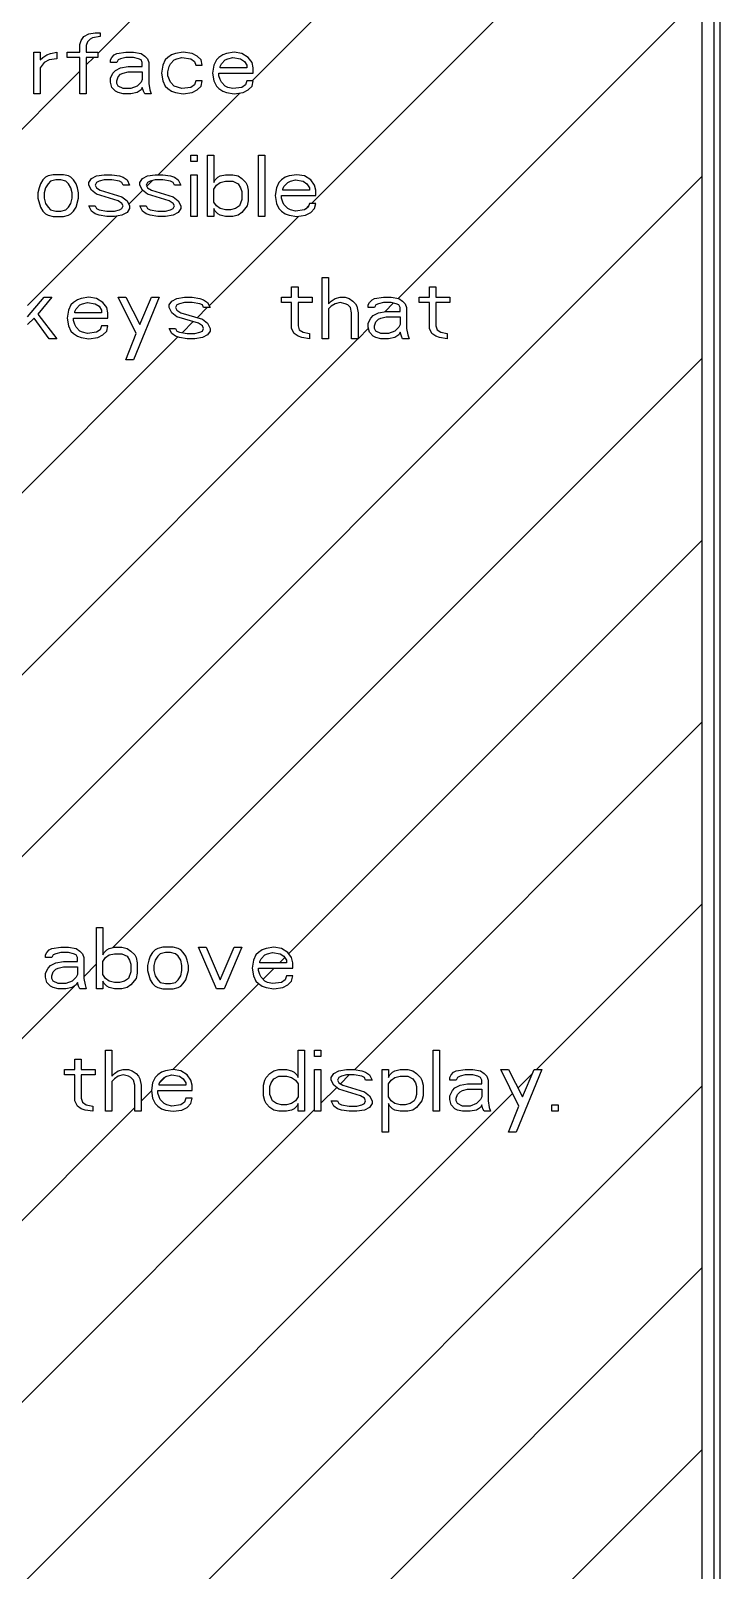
# Model space of a CAD drawing. Header units: millimetres. Extents: x 0 to 420, y 0 to 297.
# Drawn here: x 74.12 to 85.38, y 121.36 to 146.5 of the extents above; entities that cross this region are included whole.
import ezdxf

# ---------------------------------------------------------------- set-up
doc = ezdxf.new("R2010")
doc.units = ezdxf.units.MM
doc.header["$LTSCALE"] = 23.1
doc.layers.add('03___PRT_ALL_CURVES', color=7, linetype='CONTINUOUS')
doc.layers.add('06___PRT_ALL_SURFS', color=7, linetype='CONTINUOUS')

msp = doc.modelspace()

# ---------------------------------------------------------------- linework, layer by layer
at = {"layer": '03___PRT_ALL_CURVES', "color": 7, "linetype": 'CONTINUOUS'}
for p, q in [((85.086, 96.603), (85.086, 209.403)), ((75.213, 146.128), (85.086, 156)), ((77.735, 145.679), (85.086, 153.03)), ((78.705, 143.679), (85.086, 150.06)), ((80.123, 142.127), (85.086, 147.091)), ((74.921, 146.275), (74.942, 146.339)), ((74.942, 146.339), (74.984, 146.403)), ((74.984, 146.403), (75.067, 146.445)), ((75.046, 146.318), (75.026, 146.254)), ((75.088, 146.36), (75.046, 146.318)), ((75.067, 146.445), (75.171, 146.466)), ((75.13, 146.381), (75.088, 146.36)), ((75.255, 146.403), (75.13, 146.381)), ((75.171, 146.466), (75.255, 146.466)), ((75.255, 146.466), (75.255, 146.403)), ((74.171, 146.147), (74.276, 146.147)), ((74.171, 145.466), (74.171, 146.147)), ((74.276, 146.147), (74.276, 146.02)), ((74.276, 146.02), (74.317, 146.062)), ((74.317, 146.062), (74.38, 146.105)), ((74.38, 146.105), (74.442, 146.126)), ((74.442, 146.126), (74.546, 146.147)), ((74.546, 146.147), (74.546, 146.041)), ((74.713, 146.147), (74.921, 146.147)), ((74.713, 146.062), (74.713, 146.147)), ((74.921, 146.062), (74.713, 146.062)), ((74.921, 146.147), (74.921, 146.275)), ((74.921, 145.466), (74.921, 146.062)), ((75.026, 146.254), (75.026, 146.147)), ((75.026, 146.147), (75.213, 146.147)), ((75.026, 145.94), (75.148, 146.062)), ((75.213, 146.062), (75.026, 146.062)), ((75.026, 146.062), (75.026, 145.466)), ((75.213, 146.147), (75.213, 146.062)), ((75.421, 146.02), (75.442, 146.062)), ((75.442, 146.062), (75.484, 146.105)), ((75.484, 146.105), (75.526, 146.126)), ((75.526, 146.126), (75.671, 146.147)), ((75.671, 146.062), (75.588, 146.041)), ((75.671, 146.147), (75.796, 146.147)), ((75.796, 146.062), (75.671, 146.062)), ((75.796, 146.147), (75.921, 146.126)), ((75.88, 146.041), (75.796, 146.062)), ((75.921, 146.126), (75.984, 146.083)), ((75.984, 146.083), (76.026, 146.041)), ((76.359, 146.062), (76.317, 146.02)), ((76.421, 146.105), (76.359, 146.062)), ((76.484, 146.126), (76.421, 146.105)), ((76.609, 146.147), (76.484, 146.126)), ((76.505, 146.041), (76.588, 146.062)), ((76.588, 146.062), (76.734, 146.041)), ((76.755, 146.126), (76.609, 146.147)), ((76.838, 146.083), (76.755, 146.126)), ((76.901, 146.02), (76.838, 146.083)), ((77.192, 146.062), (77.151, 146.02)), ((77.255, 146.105), (77.192, 146.062)), ((77.317, 146.126), (77.255, 146.105)), ((77.442, 146.147), (77.317, 146.126)), ((77.338, 146.041), (77.421, 146.062)), ((77.421, 146.062), (77.546, 146.041)), ((77.567, 146.126), (77.442, 146.147)), ((77.671, 146.062), (77.567, 146.126)), ((77.734, 145.977), (77.671, 146.062)), ((71.131, 142.046), (74.921, 145.836)), ((74.338, 145.977), (74.276, 145.892)), ((74.276, 145.892), (74.276, 145.466)), ((74.421, 146.02), (74.338, 145.977)), ((74.546, 146.041), (74.421, 146.02)), ((75.421, 145.977), (75.421, 146.02)), ((75.526, 145.977), (75.421, 145.977)), ((75.421, 145.722), (75.463, 145.807)), ((75.463, 145.807), (75.505, 145.849)), ((75.505, 145.849), (75.588, 145.892)), ((75.546, 146.02), (75.526, 145.977)), ((75.588, 146.041), (75.546, 146.02)), ((75.588, 145.892), (75.713, 145.913)), ((75.588, 145.786), (75.63, 145.807)), ((75.63, 145.807), (75.713, 145.828)), ((75.713, 145.913), (75.942, 145.913)), ((75.713, 145.828), (75.942, 145.828)), ((75.921, 146.02), (75.88, 146.041)), ((75.942, 145.977), (75.921, 146.02)), ((75.942, 145.913), (75.942, 145.977)), ((75.942, 145.828), (75.942, 145.7)), ((76.026, 146.041), (76.046, 145.977)), ((76.046, 145.977), (76.046, 145.637)), ((76.276, 145.935), (76.255, 145.807)), ((76.255, 145.807), (76.276, 145.679)), ((76.317, 146.02), (76.276, 145.935)), ((76.359, 145.828), (76.38, 145.913)), ((76.359, 145.764), (76.359, 145.828)), ((76.38, 145.913), (76.401, 145.956)), ((76.401, 145.956), (76.463, 146.02)), ((76.463, 146.02), (76.505, 146.041)), ((76.734, 146.041), (76.796, 145.998)), ((76.796, 145.998), (76.817, 145.935)), ((76.817, 145.935), (76.921, 145.935)), ((76.921, 145.935), (76.901, 146.02)), ((77.109, 145.935), (77.088, 145.807)), ((77.088, 145.807), (77.109, 145.679)), ((77.151, 146.02), (77.109, 145.935)), ((77.192, 145.807), (77.755, 145.807)), ((77.192, 145.764), (77.192, 145.807)), ((77.213, 145.913), (77.234, 145.956)), ((77.213, 145.892), (77.213, 145.913)), ((77.651, 145.892), (77.213, 145.892)), ((77.234, 145.956), (77.296, 146.02)), ((77.296, 146.02), (77.338, 146.041)), ((77.546, 146.041), (77.609, 145.998)), ((77.609, 145.998), (77.651, 145.935)), ((77.651, 145.935), (77.651, 145.892)), ((77.755, 145.892), (77.734, 145.977)), ((77.755, 145.807), (77.755, 145.892)), ((75.421, 145.658), (75.421, 145.722)), ((75.442, 145.573), (75.421, 145.658)), ((75.505, 145.509), (75.442, 145.573)), ((75.526, 145.679), (75.546, 145.743)), ((75.526, 145.637), (75.526, 145.679)), ((75.546, 145.594), (75.526, 145.637)), ((75.546, 145.743), (75.588, 145.786)), ((75.63, 145.552), (75.546, 145.594)), ((75.755, 145.552), (75.63, 145.552)), ((75.859, 145.594), (75.755, 145.552)), ((75.921, 145.658), (75.859, 145.594)), ((75.942, 145.7), (75.921, 145.658)), ((75.942, 145.573), (75.921, 145.53)), ((75.963, 145.509), (75.942, 145.573)), ((76.046, 145.637), (76.067, 145.53)), ((76.276, 145.679), (76.317, 145.594)), ((76.317, 145.594), (76.359, 145.552)), ((76.401, 145.658), (76.359, 145.764)), ((76.359, 145.552), (76.421, 145.509)), ((76.463, 145.594), (76.401, 145.658)), ((76.588, 145.552), (76.463, 145.594)), ((76.734, 145.573), (76.588, 145.552)), ((76.796, 145.615), (76.734, 145.573)), ((76.817, 145.679), (76.796, 145.615)), ((76.921, 145.679), (76.817, 145.679)), ((76.838, 145.53), (76.901, 145.594)), ((76.901, 145.594), (76.921, 145.679)), ((77.109, 145.679), (77.151, 145.594)), ((77.151, 145.594), (77.192, 145.552)), ((77.213, 145.7), (77.192, 145.764)), ((77.192, 145.552), (77.255, 145.509)), ((77.234, 145.658), (77.213, 145.7)), ((77.296, 145.594), (77.234, 145.658)), ((77.338, 145.573), (77.296, 145.594)), ((77.421, 145.552), (77.338, 145.573)), ((77.567, 145.573), (77.421, 145.552)), ((77.63, 145.615), (77.567, 145.573)), ((77.651, 145.679), (77.63, 145.615)), ((77.755, 145.679), (77.651, 145.679)), ((77.671, 145.53), (77.734, 145.594)), ((77.734, 145.594), (77.755, 145.679)), ((74.276, 145.466), (74.171, 145.466)), ((75.026, 145.466), (74.921, 145.466)), ((75.546, 145.488), (75.505, 145.509)), ((75.63, 145.466), (75.546, 145.488)), ((75.755, 145.466), (75.63, 145.466)), ((75.859, 145.488), (75.755, 145.466)), ((75.921, 145.53), (75.859, 145.488)), ((75.984, 145.466), (75.963, 145.509)), ((76.088, 145.466), (75.984, 145.466)), ((76.067, 145.53), (76.088, 145.466)), ((76.203, 144.147), (77.535, 145.48)), ((76.421, 145.509), (76.484, 145.488)), ((76.484, 145.488), (76.609, 145.466)), ((76.609, 145.466), (76.755, 145.488)), ((76.755, 145.488), (76.838, 145.53)), ((77.255, 145.509), (77.317, 145.488)), ((77.317, 145.488), (77.442, 145.466)), ((77.442, 145.466), (77.588, 145.488)), ((77.588, 145.488), (77.671, 145.53)), ((76.735, 144.466), (76.84, 144.466)), ((76.735, 144.36), (76.735, 144.466)), ((76.84, 144.36), (76.735, 144.36)), ((76.84, 144.466), (76.84, 144.36)), ((77.006, 144.466), (77.11, 144.466)), ((77.006, 143.466), (77.006, 144.466)), ((77.11, 144.466), (77.11, 144.02)), ((77.84, 144.466), (77.944, 144.466)), ((77.84, 143.466), (77.84, 144.466)), ((77.944, 144.466), (77.944, 143.466)), ((72.131, 131.166), (85.086, 144.121)), ((74.319, 144.062), (74.277, 143.998)), ((74.36, 144.105), (74.319, 144.062)), ((74.402, 144.126), (74.36, 144.105)), ((74.485, 144.147), (74.402, 144.126)), ((74.444, 144.041), (74.402, 143.998)), ((74.527, 144.062), (74.444, 144.041)), ((74.652, 144.147), (74.485, 144.147)), ((74.61, 144.062), (74.527, 144.062)), ((74.694, 144.041), (74.61, 144.062)), ((74.735, 144.126), (74.652, 144.147)), ((74.735, 143.998), (74.694, 144.041)), ((74.777, 144.105), (74.735, 144.126)), ((74.819, 144.062), (74.777, 144.105)), ((74.86, 143.998), (74.819, 144.062)), ((75.069, 144.02), (75.11, 144.083)), ((75.11, 144.083), (75.194, 144.126)), ((75.194, 144.126), (75.319, 144.147)), ((75.235, 144.041), (75.194, 144.02)), ((75.319, 144.062), (75.235, 144.041)), ((75.319, 144.147), (75.444, 144.147)), ((75.444, 144.062), (75.319, 144.062)), ((75.444, 144.147), (75.569, 144.126)), ((75.569, 144.041), (75.444, 144.062)), ((75.569, 144.126), (75.631, 144.105)), ((75.61, 144.02), (75.569, 144.041)), ((75.631, 144.105), (75.694, 144.062)), ((75.694, 144.062), (75.735, 143.977)), ((75.902, 144.02), (75.944, 144.083)), ((75.944, 144.083), (76.027, 144.126)), ((76.015, 143.959), (76.106, 144.05)), ((76.027, 144.126), (76.152, 144.147)), ((76.069, 144.041), (76.027, 144.02)), ((76.152, 144.062), (76.069, 144.041)), ((76.152, 144.147), (76.277, 144.147)), ((76.277, 144.062), (76.152, 144.062)), ((76.277, 144.147), (76.402, 144.126)), ((76.402, 144.041), (76.277, 144.062)), ((76.402, 144.126), (76.465, 144.105)), ((76.444, 144.02), (76.402, 144.041)), ((76.465, 144.105), (76.527, 144.062)), ((76.527, 144.062), (76.569, 143.977)), ((76.735, 144.147), (76.84, 144.147)), ((76.735, 143.466), (76.735, 144.147)), ((76.84, 144.147), (76.84, 143.466)), ((77.11, 144.02), (77.131, 144.062)), ((77.131, 144.062), (77.173, 144.105)), ((77.173, 144.105), (77.215, 144.126)), ((77.215, 144.126), (77.298, 144.147)), ((77.215, 144.02), (77.298, 144.041)), ((77.298, 144.147), (77.423, 144.147)), ((77.298, 144.041), (77.423, 144.041)), ((77.423, 144.147), (77.506, 144.126)), ((77.423, 144.041), (77.506, 143.998)), ((77.506, 144.126), (77.569, 144.083)), ((77.569, 144.083), (77.631, 144.02)), ((78.215, 144.062), (78.173, 144.02)), ((78.277, 144.105), (78.215, 144.062)), ((78.34, 144.126), (78.277, 144.105)), ((78.319, 144.02), (78.36, 144.041)), ((78.465, 144.147), (78.34, 144.126)), ((78.36, 144.041), (78.444, 144.062)), ((78.444, 144.062), (78.569, 144.041)), ((78.59, 144.126), (78.465, 144.147)), ((78.569, 144.041), (78.631, 143.998)), ((78.694, 144.062), (78.59, 144.126)), ((78.756, 143.977), (78.694, 144.062)), ((74.256, 143.935), (74.235, 143.849)), ((74.235, 143.849), (74.235, 143.764)), ((74.277, 143.998), (74.256, 143.935)), ((74.36, 143.935), (74.34, 143.849)), ((74.34, 143.849), (74.34, 143.764)), ((74.402, 143.998), (74.36, 143.935)), ((74.777, 143.935), (74.735, 143.998)), ((74.798, 143.849), (74.777, 143.935)), ((74.798, 143.764), (74.798, 143.849)), ((74.881, 143.935), (74.86, 143.998)), ((74.902, 143.849), (74.881, 143.935)), ((74.902, 143.764), (74.902, 143.849)), ((75.069, 143.977), (75.069, 144.02)), ((75.11, 143.892), (75.069, 143.977)), ((75.194, 143.828), (75.11, 143.892)), ((75.194, 144.02), (75.173, 143.977)), ((75.173, 143.977), (75.194, 143.935)), ((75.194, 143.935), (75.256, 143.892)), ((75.548, 143.722), (75.194, 143.828)), ((75.256, 143.892), (75.61, 143.786)), ((75.631, 143.977), (75.61, 144.02)), ((75.61, 143.786), (75.694, 143.722)), ((75.735, 143.977), (75.631, 143.977)), ((75.721, 143.666), (75.946, 143.89)), ((75.902, 143.977), (75.902, 144.02)), ((75.944, 143.892), (75.902, 143.977)), ((76.027, 143.828), (75.944, 143.892)), ((76.027, 144.02), (76.006, 143.977)), ((76.006, 143.977), (76.027, 143.935)), ((76.027, 143.935), (76.09, 143.892)), ((76.381, 143.722), (76.027, 143.828)), ((76.09, 143.892), (76.444, 143.786)), ((76.465, 143.977), (76.444, 144.02)), ((76.444, 143.786), (76.527, 143.722)), ((76.569, 143.977), (76.465, 143.977)), ((77.11, 143.913), (77.152, 143.977)), ((77.11, 143.7), (77.11, 143.913)), ((77.152, 143.977), (77.215, 144.02)), ((77.506, 143.998), (77.548, 143.935)), ((77.548, 143.935), (77.569, 143.871)), ((77.569, 143.871), (77.569, 143.743)), ((77.631, 144.02), (77.652, 143.977)), ((77.652, 143.977), (77.673, 143.892)), ((77.673, 143.892), (77.673, 143.722)), ((78.131, 143.935), (78.11, 143.807)), ((78.11, 143.807), (78.131, 143.679)), ((78.173, 144.02), (78.131, 143.935)), ((78.215, 143.807), (78.777, 143.807)), ((78.215, 143.764), (78.215, 143.807)), ((78.235, 143.913), (78.256, 143.956)), ((78.235, 143.892), (78.235, 143.913)), ((78.673, 143.892), (78.235, 143.892)), ((78.256, 143.956), (78.319, 144.02)), ((78.631, 143.998), (78.673, 143.935)), ((78.673, 143.935), (78.673, 143.892)), ((78.777, 143.892), (78.756, 143.977)), ((78.777, 143.807), (78.777, 143.892)), ((74.235, 143.764), (74.277, 143.615)), ((74.277, 143.615), (74.319, 143.552)), ((74.319, 143.552), (74.36, 143.509)), ((74.34, 143.764), (74.36, 143.679)), ((74.36, 143.679), (74.402, 143.615)), ((74.402, 143.615), (74.444, 143.573)), ((74.444, 143.573), (74.527, 143.552)), ((74.527, 143.552), (74.61, 143.552)), ((74.61, 143.552), (74.694, 143.573)), ((74.694, 143.573), (74.735, 143.615)), ((74.735, 143.615), (74.777, 143.679)), ((74.777, 143.679), (74.798, 143.764)), ((74.777, 143.509), (74.819, 143.552)), ((74.819, 143.552), (74.86, 143.615)), ((74.86, 143.615), (74.902, 143.764)), ((75.069, 143.637), (75.173, 143.637)), ((75.11, 143.552), (75.069, 143.637)), ((75.173, 143.509), (75.11, 143.552)), ((75.173, 143.637), (75.194, 143.594)), ((75.194, 143.594), (75.235, 143.573)), ((75.235, 143.573), (75.36, 143.552)), ((75.36, 143.552), (75.485, 143.552)), ((75.485, 143.552), (75.569, 143.573)), ((75.61, 143.679), (75.548, 143.722)), ((75.569, 143.573), (75.61, 143.594)), ((75.631, 143.637), (75.61, 143.679)), ((75.61, 143.594), (75.631, 143.637)), ((75.694, 143.722), (75.735, 143.637)), ((75.735, 143.594), (75.694, 143.53)), ((75.735, 143.637), (75.735, 143.594)), ((75.902, 143.637), (76.006, 143.637)), ((75.944, 143.552), (75.902, 143.637)), ((76.006, 143.509), (75.944, 143.552)), ((76.006, 143.637), (76.027, 143.594)), ((76.027, 143.594), (76.069, 143.573)), ((76.069, 143.573), (76.194, 143.552)), ((76.194, 143.552), (76.319, 143.552)), ((76.319, 143.552), (76.402, 143.573)), ((76.444, 143.679), (76.381, 143.722)), ((76.402, 143.573), (76.444, 143.594)), ((76.465, 143.637), (76.444, 143.679)), ((76.444, 143.594), (76.465, 143.637)), ((76.527, 143.722), (76.569, 143.637)), ((76.569, 143.594), (76.527, 143.53)), ((76.569, 143.637), (76.569, 143.594)), ((77.152, 143.637), (77.11, 143.7)), ((77.11, 143.594), (77.11, 143.466)), ((77.131, 143.552), (77.11, 143.594)), ((77.173, 143.509), (77.131, 143.552)), ((77.215, 143.594), (77.152, 143.637)), ((77.298, 143.573), (77.215, 143.594)), ((77.381, 143.573), (77.298, 143.573)), ((77.465, 143.594), (77.381, 143.573)), ((77.527, 143.637), (77.465, 143.594)), ((77.569, 143.743), (77.527, 143.637)), ((77.652, 143.637), (77.569, 143.53)), ((77.673, 143.722), (77.652, 143.637)), ((78.131, 143.679), (78.173, 143.594)), ((78.173, 143.594), (78.215, 143.552)), ((78.235, 143.7), (78.215, 143.764)), ((78.215, 143.552), (78.277, 143.509)), ((78.256, 143.658), (78.235, 143.7)), ((78.319, 143.594), (78.256, 143.658)), ((78.36, 143.573), (78.319, 143.594)), ((78.444, 143.552), (78.36, 143.573)), ((78.59, 143.573), (78.444, 143.552)), ((78.652, 143.615), (78.59, 143.573)), ((78.616, 143.591), (78.658, 143.632)), ((78.673, 143.679), (78.652, 143.615)), ((78.777, 143.679), (78.673, 143.679)), ((78.694, 143.53), (78.756, 143.594)), ((78.756, 143.594), (78.777, 143.679)), ((74.069, 142.013), (75.529, 143.474)), ((74.36, 143.509), (74.402, 143.488)), ((74.402, 143.488), (74.485, 143.466)), ((74.485, 143.466), (74.652, 143.466)), ((74.652, 143.466), (74.735, 143.488)), ((74.735, 143.488), (74.777, 143.509)), ((75.235, 143.488), (75.173, 143.509)), ((75.36, 143.466), (75.235, 143.488)), ((75.485, 143.466), (75.36, 143.466)), ((75.61, 143.488), (75.485, 143.466)), ((75.694, 143.53), (75.61, 143.488)), ((76.069, 143.488), (76.006, 143.509)), ((76.194, 143.466), (76.069, 143.488)), ((76.319, 143.466), (76.194, 143.466)), ((76.444, 143.488), (76.319, 143.466)), ((76.527, 143.53), (76.444, 143.488)), ((76.84, 143.466), (76.735, 143.466)), ((77.11, 143.466), (77.006, 143.466)), ((77.033, 142.008), (78.496, 143.471)), ((77.215, 143.488), (77.173, 143.509)), ((77.298, 143.466), (77.215, 143.488)), ((77.423, 143.466), (77.298, 143.466)), ((77.506, 143.488), (77.423, 143.466)), ((77.569, 143.53), (77.506, 143.488)), ((77.944, 143.466), (77.84, 143.466)), ((78.277, 143.509), (78.34, 143.488)), ((78.34, 143.488), (78.465, 143.466)), ((78.465, 143.466), (78.61, 143.488)), ((78.61, 143.488), (78.694, 143.53)), ((78.381, 142.318), (78.485, 142.318)), ((78.381, 142.147), (78.381, 142.318)), ((78.485, 142.318), (78.485, 142.147)), ((78.881, 142.466), (78.985, 142.466)), ((78.881, 141.466), (78.881, 142.466)), ((78.985, 142.466), (78.985, 142.041)), ((80.631, 142.318), (80.735, 142.318)), ((80.631, 142.147), (80.631, 142.318)), ((80.735, 142.318), (80.735, 142.147)), ((74.069, 141.828), (74.34, 142.147)), ((74.465, 142.147), (74.235, 141.871)), ((74.34, 142.147), (74.465, 142.147)), ((74.819, 142.062), (74.777, 142.02)), ((74.881, 142.105), (74.819, 142.062)), ((74.944, 142.126), (74.881, 142.105)), ((74.923, 142.02), (74.965, 142.041)), ((75.069, 142.147), (74.944, 142.126)), ((74.965, 142.041), (75.048, 142.062)), ((75.048, 142.062), (75.173, 142.041)), ((75.194, 142.126), (75.069, 142.147)), ((75.173, 142.041), (75.235, 141.998)), ((75.298, 142.062), (75.194, 142.126)), ((75.36, 141.977), (75.298, 142.062)), ((75.548, 142.147), (75.673, 142.147)), ((75.84, 141.552), (75.548, 142.147)), ((75.673, 142.147), (75.902, 141.7)), ((76.215, 142.147), (75.798, 141.126)), ((75.902, 141.7), (76.09, 142.147)), ((76.09, 142.147), (76.215, 142.147)), ((76.381, 142.02), (76.423, 142.083)), ((76.423, 142.083), (76.506, 142.126)), ((76.506, 142.126), (76.631, 142.147)), ((76.548, 142.041), (76.506, 142.02)), ((76.631, 142.062), (76.548, 142.041)), ((76.631, 142.147), (76.756, 142.147)), ((76.756, 142.062), (76.631, 142.062)), ((76.756, 142.147), (76.881, 142.126)), ((76.881, 142.041), (76.756, 142.062)), ((76.881, 142.126), (76.944, 142.105)), ((76.923, 142.02), (76.881, 142.041)), ((76.944, 142.105), (77.006, 142.062)), ((77.006, 142.062), (77.048, 141.977)), ((78.215, 142.147), (78.381, 142.147)), ((78.215, 142.062), (78.215, 142.147)), ((78.381, 142.062), (78.215, 142.062)), ((78.381, 141.637), (78.381, 142.062)), ((78.485, 142.147), (78.715, 142.147)), ((78.715, 142.062), (78.485, 142.062)), ((78.485, 142.062), (78.485, 141.679)), ((78.715, 142.147), (78.715, 142.062)), ((78.985, 142.041), (79.027, 142.083)), ((79.027, 142.083), (79.09, 142.126)), ((79.09, 142.041), (79.027, 141.998)), ((79.09, 142.126), (79.173, 142.147)), ((79.173, 142.062), (79.09, 142.041)), ((79.173, 142.147), (79.256, 142.147)), ((79.256, 142.041), (79.173, 142.062)), ((79.256, 142.147), (79.319, 142.126)), ((79.298, 142.02), (79.256, 142.041)), ((79.319, 142.126), (79.381, 142.083)), ((79.381, 142.083), (79.423, 142.041)), ((79.423, 142.041), (79.444, 141.998)), ((79.631, 142.02), (79.652, 142.062)), ((79.652, 142.062), (79.694, 142.105)), ((79.694, 142.105), (79.735, 142.126)), ((79.735, 142.126), (79.881, 142.147)), ((79.798, 142.041), (79.756, 142.02)), ((79.881, 142.062), (79.798, 142.041)), ((79.881, 142.147), (80.006, 142.147)), ((80.006, 142.062), (79.881, 142.062)), ((79.905, 141.91), (80.047, 142.052)), ((80.006, 142.147), (80.131, 142.126)), ((80.09, 142.041), (80.006, 142.062)), ((80.131, 142.02), (80.09, 142.041)), ((80.131, 142.126), (80.194, 142.083)), ((80.194, 142.083), (80.235, 142.041)), ((80.235, 142.041), (80.256, 141.977)), ((80.465, 142.147), (80.631, 142.147)), ((80.465, 142.062), (80.465, 142.147)), ((80.631, 142.062), (80.465, 142.062)), ((80.631, 141.637), (80.631, 142.062)), ((80.735, 142.147), (80.965, 142.147)), ((80.965, 142.062), (80.735, 142.062)), ((80.735, 142.062), (80.735, 141.679)), ((80.965, 142.147), (80.965, 142.062)), ((74.173, 141.807), (74.069, 141.7)), ((74.423, 141.466), (74.173, 141.807)), ((74.235, 141.871), (74.548, 141.466)), ((74.735, 141.935), (74.715, 141.807)), ((74.715, 141.807), (74.735, 141.679)), ((74.777, 142.02), (74.735, 141.935)), ((74.819, 141.807), (75.381, 141.807)), ((74.819, 141.764), (74.819, 141.807)), ((74.84, 141.913), (74.86, 141.956)), ((74.84, 141.892), (74.84, 141.913)), ((75.277, 141.892), (74.84, 141.892)), ((74.86, 141.956), (74.923, 142.02)), ((75.235, 141.998), (75.277, 141.935)), ((75.277, 141.935), (75.277, 141.892)), ((75.381, 141.892), (75.36, 141.977)), ((75.381, 141.807), (75.381, 141.892)), ((76.381, 141.977), (76.381, 142.02)), ((76.423, 141.892), (76.381, 141.977)), ((76.506, 141.828), (76.423, 141.892)), ((76.506, 142.02), (76.485, 141.977)), ((76.485, 141.977), (76.506, 141.935)), ((76.506, 141.935), (76.569, 141.892)), ((76.86, 141.722), (76.506, 141.828)), ((76.569, 141.892), (76.923, 141.786)), ((76.837, 141.811), (77.002, 141.977)), ((76.944, 141.977), (76.923, 142.02)), ((76.923, 141.786), (77.006, 141.722)), ((77.048, 141.977), (76.944, 141.977)), ((79.027, 141.998), (78.985, 141.956)), ((78.985, 141.956), (78.985, 141.466)), ((79.34, 141.977), (79.298, 142.02)), ((79.36, 141.892), (79.34, 141.977)), ((79.36, 141.466), (79.36, 141.892)), ((79.444, 141.998), (79.465, 141.892)), ((79.465, 141.892), (79.465, 141.466)), ((79.631, 141.977), (79.631, 142.02)), ((79.735, 141.977), (79.631, 141.977)), ((79.631, 141.722), (79.673, 141.807)), ((79.673, 141.807), (79.715, 141.849)), ((79.715, 141.849), (79.798, 141.892)), ((79.756, 142.02), (79.735, 141.977)), ((79.756, 141.743), (79.798, 141.786)), ((79.798, 141.892), (79.923, 141.913)), ((79.798, 141.786), (79.84, 141.807)), ((79.84, 141.807), (79.923, 141.828)), ((79.923, 141.913), (80.152, 141.913)), ((79.923, 141.828), (80.152, 141.828)), ((80.152, 141.977), (80.131, 142.02)), ((80.152, 141.913), (80.152, 141.977)), ((80.152, 141.828), (80.152, 141.7)), ((80.256, 141.977), (80.256, 141.637)), ((74.735, 141.679), (74.777, 141.594)), ((74.777, 141.594), (74.819, 141.552)), ((74.84, 141.7), (74.819, 141.764)), ((74.819, 141.552), (74.881, 141.509)), ((74.86, 141.658), (74.84, 141.7)), ((74.923, 141.594), (74.86, 141.658)), ((74.965, 141.573), (74.923, 141.594)), ((75.048, 141.552), (74.965, 141.573)), ((75.194, 141.573), (75.048, 141.552)), ((75.256, 141.615), (75.194, 141.573)), ((75.215, 141.488), (75.298, 141.53)), ((75.277, 141.679), (75.256, 141.615)), ((75.381, 141.679), (75.277, 141.679)), ((75.298, 141.53), (75.36, 141.594)), ((75.36, 141.594), (75.381, 141.679)), ((75.673, 141.126), (75.84, 141.552)), ((76.381, 141.637), (76.485, 141.637)), ((76.423, 141.552), (76.381, 141.637)), ((76.485, 141.509), (76.423, 141.552)), ((76.485, 141.637), (76.506, 141.594)), ((76.506, 141.594), (76.548, 141.573)), ((76.548, 141.573), (76.673, 141.552)), ((76.591, 141.566), (76.773, 141.748)), ((76.673, 141.552), (76.798, 141.552)), ((76.798, 141.552), (76.881, 141.573)), ((76.923, 141.679), (76.86, 141.722)), ((76.881, 141.573), (76.923, 141.594)), ((76.944, 141.637), (76.923, 141.679)), ((76.923, 141.594), (76.944, 141.637)), ((77.006, 141.53), (76.923, 141.488)), ((77.006, 141.722), (77.048, 141.637)), ((77.048, 141.594), (77.006, 141.53)), ((77.048, 141.637), (77.048, 141.594)), ((78.423, 141.552), (78.381, 141.637)), ((78.485, 141.509), (78.423, 141.552)), ((78.485, 141.679), (78.506, 141.615)), ((78.506, 141.615), (78.569, 141.573)), ((78.569, 141.573), (78.673, 141.552)), ((78.673, 141.552), (78.673, 141.466)), ((79.465, 141.469), (79.636, 141.64)), ((79.631, 141.658), (79.631, 141.722)), ((79.652, 141.573), (79.631, 141.658)), ((79.715, 141.509), (79.652, 141.573)), ((79.735, 141.679), (79.756, 141.743)), ((79.735, 141.637), (79.735, 141.679)), ((79.756, 141.594), (79.735, 141.637)), ((79.84, 141.552), (79.756, 141.594)), ((79.965, 141.552), (79.84, 141.552)), ((80.069, 141.594), (79.965, 141.552)), ((80.131, 141.658), (80.069, 141.594)), ((80.131, 141.53), (80.069, 141.488)), ((80.152, 141.7), (80.131, 141.658)), ((80.152, 141.573), (80.131, 141.53)), ((80.173, 141.509), (80.152, 141.573)), ((80.256, 141.637), (80.277, 141.53)), ((80.277, 141.53), (80.298, 141.466)), ((80.673, 141.552), (80.631, 141.637)), ((80.735, 141.509), (80.673, 141.552)), ((80.735, 141.679), (80.756, 141.615)), ((80.756, 141.615), (80.819, 141.573)), ((80.819, 141.573), (80.923, 141.552)), ((80.923, 141.552), (80.923, 141.466)), ((66.559, 131.534), (76.522, 141.497)), ((69.473, 131.478), (79.462, 141.466)), ((74.548, 141.466), (74.423, 141.466)), ((74.881, 141.509), (74.944, 141.488)), ((74.944, 141.488), (75.069, 141.466)), ((75.069, 141.466), (75.215, 141.488)), ((76.548, 141.488), (76.485, 141.509)), ((76.673, 141.466), (76.548, 141.488)), ((76.798, 141.466), (76.673, 141.466)), ((76.923, 141.488), (76.798, 141.466)), ((78.548, 141.488), (78.485, 141.509)), ((78.673, 141.466), (78.548, 141.488)), ((78.985, 141.466), (78.881, 141.466)), ((79.465, 141.466), (79.36, 141.466)), ((79.756, 141.488), (79.715, 141.509)), ((79.84, 141.466), (79.756, 141.488)), ((79.965, 141.466), (79.84, 141.466)), ((80.069, 141.488), (79.965, 141.466)), ((80.194, 141.466), (80.173, 141.509)), ((80.298, 141.466), (80.194, 141.466)), ((80.798, 141.488), (80.735, 141.509)), ((80.923, 141.466), (80.798, 141.488)), ((75.463, 131.528), (85.086, 141.151)), ((75.798, 141.126), (75.673, 141.126)), ((78.333, 131.429), (85.086, 138.181)), ((79.407, 129.533), (85.086, 135.211)), ((82.378, 129.534), (85.086, 132.241)), ((75.194, 131.853), (75.298, 131.853)), ((75.194, 130.853), (75.194, 131.853)), ((75.298, 131.853), (75.298, 131.406)), ((74.381, 131.449), (74.423, 131.491)), ((74.423, 131.491), (74.465, 131.513)), ((74.465, 131.513), (74.61, 131.534)), ((74.61, 131.534), (74.735, 131.534)), ((74.735, 131.534), (74.86, 131.513)), ((74.86, 131.513), (74.923, 131.47)), ((74.923, 131.47), (74.965, 131.427)), ((75.319, 131.449), (75.36, 131.491)), ((75.36, 131.491), (75.402, 131.513)), ((75.402, 131.513), (75.485, 131.534)), ((75.485, 131.534), (75.61, 131.534)), ((75.61, 131.534), (75.694, 131.513)), ((75.694, 131.513), (75.756, 131.47)), ((75.756, 131.47), (75.819, 131.406)), ((76.152, 131.491), (76.11, 131.449)), ((76.194, 131.513), (76.152, 131.491)), ((76.277, 131.534), (76.194, 131.513)), ((76.444, 131.534), (76.277, 131.534)), ((76.527, 131.513), (76.444, 131.534)), ((76.569, 131.491), (76.527, 131.513)), ((76.61, 131.449), (76.569, 131.491)), ((76.86, 131.534), (76.985, 131.534)), ((77.152, 130.853), (76.86, 131.534)), ((76.985, 131.534), (77.215, 131.002)), ((77.215, 131.002), (77.444, 131.534)), ((77.569, 131.534), (77.277, 130.853)), ((77.444, 131.534), (77.569, 131.534)), ((77.902, 131.491), (77.84, 131.449)), ((77.965, 131.513), (77.902, 131.491)), ((78.09, 131.534), (77.965, 131.513)), ((78.215, 131.513), (78.09, 131.534)), ((78.319, 131.449), (78.215, 131.513)), ((74.36, 131.406), (74.381, 131.449)), ((74.36, 131.364), (74.36, 131.406)), ((74.465, 131.364), (74.36, 131.364)), ((74.402, 131.193), (74.444, 131.236)), ((74.444, 131.236), (74.527, 131.279)), ((74.485, 131.406), (74.465, 131.364)), ((74.527, 131.427), (74.485, 131.406)), ((74.61, 131.449), (74.527, 131.427)), ((74.527, 131.279), (74.652, 131.3)), ((74.569, 131.193), (74.652, 131.215)), ((74.735, 131.449), (74.61, 131.449)), ((74.652, 131.3), (74.881, 131.3)), ((74.652, 131.215), (74.881, 131.215)), ((74.819, 131.427), (74.735, 131.449)), ((74.86, 131.406), (74.819, 131.427)), ((74.881, 131.364), (74.86, 131.406)), ((74.881, 131.3), (74.881, 131.364)), ((74.881, 131.215), (74.881, 131.087)), ((74.965, 131.427), (74.985, 131.364)), ((74.985, 131.364), (74.985, 131.023)), ((74.985, 131.051), (75.194, 131.259)), ((75.298, 131.406), (75.319, 131.449)), ((75.298, 131.3), (75.34, 131.364)), ((75.298, 131.087), (75.298, 131.3)), ((75.34, 131.364), (75.402, 131.406)), ((75.402, 131.406), (75.485, 131.427)), ((75.485, 131.427), (75.61, 131.427)), ((75.61, 131.427), (75.694, 131.385)), ((75.694, 131.385), (75.735, 131.321)), ((75.735, 131.321), (75.756, 131.257)), ((75.756, 131.257), (75.756, 131.13)), ((75.819, 131.406), (75.84, 131.364)), ((75.84, 131.364), (75.86, 131.279)), ((75.86, 131.279), (75.86, 131.108)), ((76.048, 131.321), (76.027, 131.236)), ((76.027, 131.236), (76.027, 131.151)), ((76.069, 131.385), (76.048, 131.321)), ((76.11, 131.449), (76.069, 131.385)), ((76.152, 131.321), (76.131, 131.236)), ((76.131, 131.236), (76.131, 131.151)), ((76.194, 131.385), (76.152, 131.321)), ((76.235, 131.427), (76.194, 131.385)), ((76.319, 131.449), (76.235, 131.427)), ((76.402, 131.449), (76.319, 131.449)), ((76.485, 131.427), (76.402, 131.449)), ((76.527, 131.385), (76.485, 131.427)), ((76.569, 131.321), (76.527, 131.385)), ((76.59, 131.236), (76.569, 131.321)), ((76.59, 131.151), (76.59, 131.236)), ((76.652, 131.385), (76.61, 131.449)), ((76.673, 131.321), (76.652, 131.385)), ((76.694, 131.236), (76.673, 131.321)), ((76.694, 131.151), (76.694, 131.236)), ((77.756, 131.321), (77.735, 131.193)), ((77.798, 131.406), (77.756, 131.321)), ((77.84, 131.449), (77.798, 131.406)), ((77.86, 131.3), (77.881, 131.342)), ((77.86, 131.279), (77.86, 131.3)), ((78.298, 131.279), (77.86, 131.279)), ((77.881, 131.342), (77.944, 131.406)), ((77.944, 131.406), (77.985, 131.427)), ((77.985, 131.427), (78.069, 131.449)), ((78.069, 131.449), (78.194, 131.427)), ((78.183, 131.279), (78.269, 131.365)), ((78.194, 131.427), (78.256, 131.385)), ((78.256, 131.385), (78.298, 131.321)), ((78.298, 131.321), (78.298, 131.279)), ((78.381, 131.364), (78.319, 131.449)), ((78.402, 131.279), (78.381, 131.364)), ((78.402, 131.193), (78.402, 131.279)), ((74.36, 131.108), (74.402, 131.193)), ((74.36, 131.045), (74.36, 131.108)), ((74.381, 130.959), (74.36, 131.045)), ((74.465, 131.066), (74.485, 131.13)), ((74.465, 131.023), (74.465, 131.066)), ((74.485, 130.981), (74.465, 131.023)), ((74.485, 131.13), (74.527, 131.172)), ((74.569, 130.938), (74.485, 130.981)), ((74.527, 131.172), (74.569, 131.193)), ((74.798, 130.981), (74.694, 130.938)), ((74.86, 131.045), (74.798, 130.981)), ((74.881, 131.087), (74.86, 131.045)), ((74.985, 131.023), (75.006, 130.917)), ((75.34, 131.023), (75.298, 131.087)), ((75.319, 130.938), (75.298, 130.981)), ((75.298, 130.981), (75.298, 130.853)), ((75.402, 130.981), (75.34, 131.023)), ((75.485, 130.959), (75.402, 130.981)), ((75.652, 130.981), (75.569, 130.959)), ((75.715, 131.023), (75.652, 130.981)), ((75.756, 131.13), (75.715, 131.023)), ((75.84, 131.023), (75.756, 130.917)), ((75.86, 131.108), (75.84, 131.023)), ((76.027, 131.151), (76.069, 131.002)), ((76.069, 131.002), (76.11, 130.938)), ((76.131, 131.151), (76.152, 131.066)), ((76.152, 131.066), (76.194, 131.002)), ((76.194, 131.002), (76.235, 130.959)), ((76.485, 130.959), (76.527, 131.002)), ((76.527, 131.002), (76.569, 131.066)), ((76.569, 131.066), (76.59, 131.151)), ((76.61, 130.938), (76.652, 131.002)), ((76.652, 131.002), (76.694, 131.151)), ((77.735, 131.193), (77.756, 131.066)), ((77.756, 131.066), (77.798, 130.981)), ((77.798, 130.981), (77.84, 130.938)), ((77.84, 131.193), (78.402, 131.193)), ((77.84, 131.151), (77.84, 131.193)), ((77.86, 131.087), (77.84, 131.151)), ((77.881, 131.045), (77.86, 131.087)), ((77.944, 130.981), (77.881, 131.045)), ((77.915, 131.01), (78.098, 131.193)), ((77.985, 130.959), (77.944, 130.981)), ((78.277, 131.002), (78.215, 130.959)), ((78.298, 131.066), (78.277, 131.002)), ((78.402, 131.066), (78.298, 131.066)), ((78.319, 130.917), (78.381, 130.981)), ((78.381, 130.981), (78.402, 131.066)), ((73.469, 129.534), (74.833, 130.898)), ((74.444, 130.896), (74.381, 130.959)), ((74.485, 130.874), (74.444, 130.896)), ((74.569, 130.853), (74.485, 130.874)), ((74.694, 130.938), (74.569, 130.938)), ((74.694, 130.853), (74.569, 130.853)), ((74.798, 130.874), (74.694, 130.853)), ((74.86, 130.917), (74.798, 130.874)), ((74.881, 130.959), (74.86, 130.917)), ((74.869, 130.934), (74.884, 130.95)), ((74.902, 130.896), (74.881, 130.959)), ((74.923, 130.853), (74.902, 130.896)), ((75.027, 130.853), (74.923, 130.853)), ((75.006, 130.917), (75.027, 130.853)), ((75.298, 130.853), (75.194, 130.853)), ((75.36, 130.896), (75.319, 130.938)), ((75.402, 130.874), (75.36, 130.896)), ((75.485, 130.853), (75.402, 130.874)), ((75.569, 130.959), (75.485, 130.959)), ((75.61, 130.853), (75.485, 130.853)), ((75.694, 130.874), (75.61, 130.853)), ((75.756, 130.917), (75.694, 130.874)), ((76.11, 130.938), (76.152, 130.896)), ((76.152, 130.896), (76.194, 130.874)), ((76.194, 130.874), (76.277, 130.853)), ((76.235, 130.959), (76.319, 130.938)), ((76.277, 130.853), (76.444, 130.853)), ((76.319, 130.938), (76.402, 130.938)), ((76.402, 130.938), (76.485, 130.959)), ((76.437, 129.533), (77.842, 130.937)), ((76.444, 130.853), (76.527, 130.874)), ((76.527, 130.874), (76.569, 130.896)), ((76.569, 130.896), (76.61, 130.938)), ((77.277, 130.853), (77.152, 130.853)), ((77.84, 130.938), (77.902, 130.896)), ((77.902, 130.896), (77.965, 130.874)), ((77.965, 130.874), (78.09, 130.853)), ((78.069, 130.938), (77.985, 130.959)), ((78.215, 130.959), (78.069, 130.938)), ((78.09, 130.853), (78.235, 130.874)), ((78.235, 130.874), (78.319, 130.917)), ((75.34, 129.853), (75.444, 129.853)), ((75.34, 128.853), (75.34, 129.853)), ((75.444, 129.853), (75.444, 129.427)), ((78.485, 129.853), (78.59, 129.853)), ((78.485, 129.406), (78.485, 129.853)), ((78.59, 129.853), (78.59, 128.853)), ((78.756, 129.853), (78.86, 129.853)), ((78.756, 129.747), (78.756, 129.853)), ((78.86, 129.747), (78.756, 129.747)), ((78.86, 129.853), (78.86, 129.747)), ((80.694, 129.853), (80.798, 129.853)), ((80.694, 128.853), (80.694, 129.853)), ((80.798, 129.853), (80.798, 128.853)), ((74.673, 129.534), (74.84, 129.534)), ((74.673, 129.449), (74.673, 129.534)), ((74.84, 129.704), (74.944, 129.704)), ((74.84, 129.534), (74.84, 129.704)), ((74.944, 129.704), (74.944, 129.534)), ((74.944, 129.534), (75.173, 129.534)), ((75.173, 129.534), (75.173, 129.449)), ((75.444, 129.427), (75.485, 129.47)), ((75.485, 129.47), (75.548, 129.513)), ((75.548, 129.513), (75.631, 129.534)), ((75.631, 129.534), (75.715, 129.534)), ((75.715, 129.534), (75.777, 129.513)), ((75.777, 129.513), (75.84, 129.47)), ((75.84, 129.47), (75.881, 129.427)), ((76.256, 129.491), (76.194, 129.449)), ((76.319, 129.513), (76.256, 129.491)), ((76.444, 129.534), (76.319, 129.513)), ((76.569, 129.513), (76.444, 129.534)), ((76.673, 129.449), (76.569, 129.513)), ((77.965, 129.406), (78.027, 129.47)), ((78.027, 129.47), (78.09, 129.513)), ((78.09, 129.513), (78.173, 129.534)), ((78.173, 129.534), (78.298, 129.534)), ((78.298, 129.534), (78.381, 129.513)), ((78.381, 129.513), (78.423, 129.491)), ((78.423, 129.491), (78.465, 129.449)), ((78.756, 129.534), (78.86, 129.534)), ((78.756, 128.853), (78.756, 129.534)), ((78.86, 129.534), (78.86, 128.853)), ((79.027, 129.406), (79.069, 129.47)), ((79.069, 129.47), (79.152, 129.513)), ((79.152, 129.513), (79.277, 129.534)), ((79.277, 129.534), (79.402, 129.534)), ((79.402, 129.534), (79.527, 129.513)), ((79.527, 129.513), (79.59, 129.491)), ((79.59, 129.491), (79.652, 129.449)), ((79.86, 129.534), (79.965, 129.534)), ((79.86, 128.513), (79.86, 129.534)), ((79.965, 129.534), (79.965, 129.406)), ((79.985, 129.449), (80.027, 129.491)), ((80.027, 129.491), (80.069, 129.513)), ((80.069, 129.513), (80.152, 129.534)), ((80.152, 129.534), (80.277, 129.534)), ((80.277, 129.534), (80.36, 129.513)), ((80.36, 129.513), (80.423, 129.47)), ((80.423, 129.47), (80.485, 129.406)), ((80.985, 129.449), (81.027, 129.491)), ((81.027, 129.491), (81.069, 129.513)), ((81.069, 129.513), (81.215, 129.534)), ((81.215, 129.534), (81.34, 129.534)), ((81.34, 129.534), (81.465, 129.513)), ((81.465, 129.513), (81.527, 129.47)), ((81.527, 129.47), (81.569, 129.427)), ((81.798, 129.534), (81.923, 129.534)), ((82.09, 128.938), (81.798, 129.534)), ((81.923, 129.534), (82.152, 129.087)), ((82.465, 129.534), (82.048, 128.513)), ((82.077, 129.233), (82.312, 129.467)), ((82.152, 129.087), (82.34, 129.534)), ((82.34, 129.534), (82.465, 129.534)), ((52.417, 96.603), (85.086, 129.271)), ((74.84, 129.449), (74.673, 129.449)), ((74.84, 129.023), (74.84, 129.449)), ((75.173, 129.449), (74.944, 129.449)), ((74.944, 129.449), (74.944, 129.066)), ((75.485, 129.385), (75.444, 129.342)), ((75.444, 129.342), (75.444, 128.853)), ((75.548, 129.427), (75.485, 129.385)), ((75.631, 129.449), (75.548, 129.427)), ((75.715, 129.427), (75.631, 129.449)), ((75.756, 129.406), (75.715, 129.427)), ((75.798, 129.364), (75.756, 129.406)), ((75.819, 129.279), (75.798, 129.364)), ((75.819, 128.853), (75.819, 129.279)), ((75.881, 129.427), (75.902, 129.385)), ((75.902, 129.385), (75.923, 129.279)), ((75.923, 129.279), (75.923, 128.853)), ((76.11, 129.321), (76.09, 129.193)), ((76.152, 129.406), (76.11, 129.321)), ((76.194, 129.449), (76.152, 129.406)), ((76.215, 129.3), (76.235, 129.342)), ((76.215, 129.279), (76.215, 129.3)), ((76.652, 129.279), (76.215, 129.279)), ((76.224, 129.32), (76.324, 129.42)), ((76.235, 129.342), (76.298, 129.406)), ((76.298, 129.406), (76.34, 129.427)), ((76.34, 129.427), (76.423, 129.449)), ((76.423, 129.449), (76.548, 129.427)), ((76.548, 129.427), (76.61, 129.385)), ((76.61, 129.385), (76.652, 129.321)), ((76.652, 129.321), (76.652, 129.279)), ((76.735, 129.364), (76.673, 129.449)), ((76.756, 129.279), (76.735, 129.364)), ((76.756, 129.193), (76.756, 129.279)), ((77.923, 129.279), (77.944, 129.364)), ((77.923, 129.108), (77.923, 129.279)), ((77.944, 129.364), (77.965, 129.406)), ((78.027, 129.257), (78.048, 129.321)), ((78.027, 129.13), (78.027, 129.257)), ((78.048, 129.321), (78.09, 129.385)), ((78.09, 129.385), (78.173, 129.427)), ((78.173, 129.427), (78.298, 129.427)), ((78.298, 129.427), (78.381, 129.406)), ((78.381, 129.406), (78.444, 129.364)), ((78.444, 129.364), (78.485, 129.3)), ((78.465, 129.449), (78.485, 129.406)), ((78.485, 129.3), (78.485, 129.087)), ((78.86, 128.986), (79.117, 129.242)), ((79.027, 129.364), (79.027, 129.406)), ((79.069, 129.279), (79.027, 129.364)), ((79.152, 129.215), (79.069, 129.279)), ((79.152, 129.406), (79.131, 129.364)), ((79.131, 129.364), (79.152, 129.321)), ((79.194, 129.427), (79.152, 129.406)), ((79.152, 129.321), (79.215, 129.279)), ((79.506, 129.108), (79.152, 129.215)), ((79.178, 129.303), (79.323, 129.449)), ((79.277, 129.449), (79.194, 129.427)), ((79.215, 129.279), (79.569, 129.172)), ((79.402, 129.449), (79.277, 129.449)), ((79.527, 129.427), (79.402, 129.449)), ((79.569, 129.406), (79.527, 129.427)), ((79.59, 129.364), (79.569, 129.406)), ((79.694, 129.364), (79.59, 129.364)), ((79.652, 129.449), (79.694, 129.364)), ((79.965, 129.406), (79.985, 129.449)), ((79.965, 129.3), (80.006, 129.364)), ((79.965, 129.087), (79.965, 129.3)), ((80.006, 129.364), (80.069, 129.406)), ((80.069, 129.406), (80.152, 129.427)), ((80.152, 129.427), (80.277, 129.427)), ((80.277, 129.427), (80.36, 129.385)), ((80.36, 129.385), (80.402, 129.321)), ((80.402, 129.321), (80.423, 129.257)), ((80.423, 129.257), (80.423, 129.13)), ((80.485, 129.406), (80.506, 129.364)), ((80.506, 129.364), (80.527, 129.279)), ((80.527, 129.279), (80.527, 129.108)), ((80.965, 129.406), (80.985, 129.449)), ((80.965, 129.364), (80.965, 129.406)), ((81.069, 129.364), (80.965, 129.364)), ((81.006, 129.193), (81.048, 129.236)), ((81.048, 129.236), (81.131, 129.279)), ((81.09, 129.406), (81.069, 129.364)), ((81.131, 129.427), (81.09, 129.406)), ((81.215, 129.449), (81.131, 129.427)), ((81.131, 129.279), (81.256, 129.3)), ((81.173, 129.193), (81.256, 129.215)), ((81.34, 129.449), (81.215, 129.449)), ((81.256, 129.3), (81.485, 129.3)), ((81.256, 129.215), (81.485, 129.215)), ((81.423, 129.427), (81.34, 129.449)), ((81.465, 129.406), (81.423, 129.427)), ((81.485, 129.364), (81.465, 129.406)), ((81.485, 129.3), (81.485, 129.364)), ((81.485, 129.215), (81.485, 129.087)), ((81.569, 129.427), (81.59, 129.364)), ((81.59, 129.364), (81.59, 129.023)), ((51.852, 99.008), (81.989, 129.144)), ((74.881, 128.938), (74.84, 129.023)), ((74.944, 129.066), (74.965, 129.002)), ((74.965, 129.002), (75.027, 128.959)), ((75.027, 128.959), (75.131, 128.938)), ((75.923, 129.018), (76.091, 129.186)), ((76.09, 129.193), (76.11, 129.066)), ((76.11, 129.066), (76.152, 128.981)), ((76.152, 128.981), (76.194, 128.938)), ((76.194, 129.193), (76.756, 129.193)), ((76.194, 129.151), (76.194, 129.193)), ((76.215, 129.087), (76.194, 129.151)), ((76.235, 129.045), (76.215, 129.087)), ((76.298, 128.981), (76.235, 129.045)), ((76.34, 128.959), (76.298, 128.981)), ((76.423, 128.938), (76.34, 128.959)), ((76.569, 128.959), (76.423, 128.938)), ((76.631, 129.002), (76.569, 128.959)), ((76.652, 129.066), (76.631, 129.002)), ((76.756, 129.066), (76.652, 129.066)), ((76.673, 128.917), (76.735, 128.981)), ((76.735, 128.981), (76.756, 129.066)), ((77.944, 129.023), (77.923, 129.108)), ((77.965, 128.981), (77.944, 129.023)), ((78.027, 128.917), (77.965, 128.981)), ((78.069, 129.023), (78.027, 129.13)), ((78.131, 128.981), (78.069, 129.023)), ((78.215, 128.959), (78.131, 128.981)), ((78.298, 128.959), (78.215, 128.959)), ((78.381, 128.981), (78.298, 128.959)), ((78.444, 129.023), (78.381, 128.981)), ((78.485, 129.087), (78.444, 129.023)), ((78.485, 128.981), (78.465, 128.938)), ((78.485, 128.853), (78.485, 128.981)), ((79.027, 129.023), (79.131, 129.023)), ((79.069, 128.938), (79.027, 129.023)), ((79.131, 129.023), (79.152, 128.981)), ((79.152, 128.981), (79.194, 128.959)), ((79.194, 128.959), (79.319, 128.938)), ((79.444, 128.938), (79.527, 128.959)), ((79.569, 129.066), (79.506, 129.108)), ((79.527, 128.959), (79.569, 128.981)), ((79.569, 129.172), (79.652, 129.108)), ((79.59, 129.023), (79.569, 129.066)), ((79.569, 128.981), (79.59, 129.023)), ((79.652, 129.108), (79.694, 129.023)), ((79.694, 128.981), (79.652, 128.917)), ((79.694, 129.023), (79.694, 128.981)), ((80.006, 129.023), (79.965, 129.087)), ((79.985, 128.938), (79.965, 128.981)), ((79.965, 128.981), (79.965, 128.513)), ((80.069, 128.981), (80.006, 129.023)), ((80.152, 128.959), (80.069, 128.981)), ((80.235, 128.959), (80.152, 128.959)), ((80.319, 128.981), (80.235, 128.959)), ((80.381, 129.023), (80.319, 128.981)), ((80.402, 129.066), (80.381, 129.023)), ((80.423, 129.13), (80.402, 129.066)), ((80.506, 129.023), (80.423, 128.917)), ((80.527, 129.108), (80.506, 129.023)), ((80.965, 129.108), (81.006, 129.193)), ((80.965, 129.045), (80.965, 129.108)), ((80.985, 128.959), (80.965, 129.045)), ((81.048, 128.896), (80.985, 128.959)), ((81.069, 129.066), (81.09, 129.13)), ((81.069, 129.023), (81.069, 129.066)), ((81.09, 128.981), (81.069, 129.023)), ((81.09, 129.13), (81.131, 129.172)), ((81.173, 128.938), (81.09, 128.981)), ((81.131, 129.172), (81.173, 129.193)), ((81.402, 128.981), (81.298, 128.938)), ((81.465, 129.045), (81.402, 128.981)), ((81.485, 129.087), (81.465, 129.045)), ((81.485, 128.959), (81.465, 128.917)), ((81.506, 128.896), (81.485, 128.959)), ((81.59, 129.023), (81.61, 128.917)), ((82.631, 128.959), (82.735, 128.959)), ((82.631, 128.853), (82.631, 128.959)), ((82.735, 128.959), (82.735, 128.853)), ((51.852, 104.948), (75.819, 128.914)), ((51.852, 101.978), (78.756, 128.882)), ((74.944, 128.896), (74.881, 128.938)), ((75.006, 128.874), (74.944, 128.896)), ((75.131, 128.853), (75.006, 128.874)), ((75.131, 128.938), (75.131, 128.853)), ((75.444, 128.853), (75.34, 128.853)), ((75.923, 128.853), (75.819, 128.853)), ((76.194, 128.938), (76.256, 128.896)), ((76.256, 128.896), (76.319, 128.874)), ((76.319, 128.874), (76.444, 128.853)), ((76.444, 128.853), (76.59, 128.874)), ((76.59, 128.874), (76.673, 128.917)), ((78.09, 128.874), (78.027, 128.917)), ((78.173, 128.853), (78.09, 128.874)), ((78.298, 128.853), (78.173, 128.853)), ((78.381, 128.874), (78.298, 128.853)), ((78.423, 128.896), (78.381, 128.874)), ((78.465, 128.938), (78.423, 128.896)), ((78.59, 128.853), (78.485, 128.853)), ((78.86, 128.853), (78.756, 128.853)), ((79.131, 128.896), (79.069, 128.938)), ((79.194, 128.874), (79.131, 128.896)), ((79.319, 128.853), (79.194, 128.874)), ((79.319, 128.938), (79.444, 128.938)), ((79.444, 128.853), (79.319, 128.853)), ((79.569, 128.874), (79.444, 128.853)), ((79.652, 128.917), (79.569, 128.874)), ((80.027, 128.896), (79.985, 128.938)), ((80.069, 128.874), (80.027, 128.896)), ((80.152, 128.853), (80.069, 128.874)), ((80.277, 128.853), (80.152, 128.853)), ((80.36, 128.874), (80.277, 128.853)), ((80.423, 128.917), (80.36, 128.874)), ((80.798, 128.853), (80.694, 128.853)), ((81.09, 128.874), (81.048, 128.896)), ((81.173, 128.853), (81.09, 128.874)), ((81.298, 128.938), (81.173, 128.938)), ((81.298, 128.853), (81.173, 128.853)), ((81.402, 128.874), (81.298, 128.853)), ((81.465, 128.917), (81.402, 128.874)), ((81.527, 128.853), (81.506, 128.896)), ((81.631, 128.853), (81.527, 128.853)), ((81.61, 128.917), (81.631, 128.853)), ((81.923, 128.513), (82.09, 128.938)), ((82.735, 128.853), (82.631, 128.853)), ((79.965, 128.513), (79.86, 128.513)), ((82.048, 128.513), (81.923, 128.513)), ((55.387, 96.603), (85.086, 126.302)), ((58.357, 96.603), (85.086, 123.332))]:
    msp.add_line(p, q, dxfattribs=at)
at = {"layer": '06___PRT_ALL_SURFS', "color": 7, "linetype": 'CONTINUOUS'}
for p, q in [((85.381, 95.803), (85.381, 209.903)), ((85.086, 95.799), (85.086, 209.407)), ((85.285, 95.803), (85.285, 209.403))]:
    msp.add_line(p, q, dxfattribs=at)

doc.saveas('drawing.dxf')
